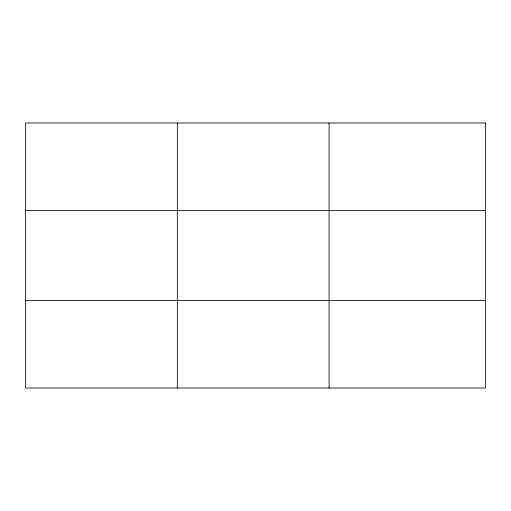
<?xml version="1.0" encoding="UTF-8"?>
<svg xmlns="http://www.w3.org/2000/svg" width="511" height="511" viewBox="0 0 511 511"><rect width="100%" height="100%" fill="white"/><g stroke="black" fill="none" stroke-linecap="round" stroke-linejoin="round"><path stroke-width="0.77" d="M177.317 388.009L177.317 122.991M329.084 388.009L329.084 122.991M25.55 210.449L485.45 210.449M25.55 300.551L485.45 300.551M485.45 122.991L485.45 388.009L25.55 388.009L25.55 122.991L485.45 122.991"/></g></svg>
